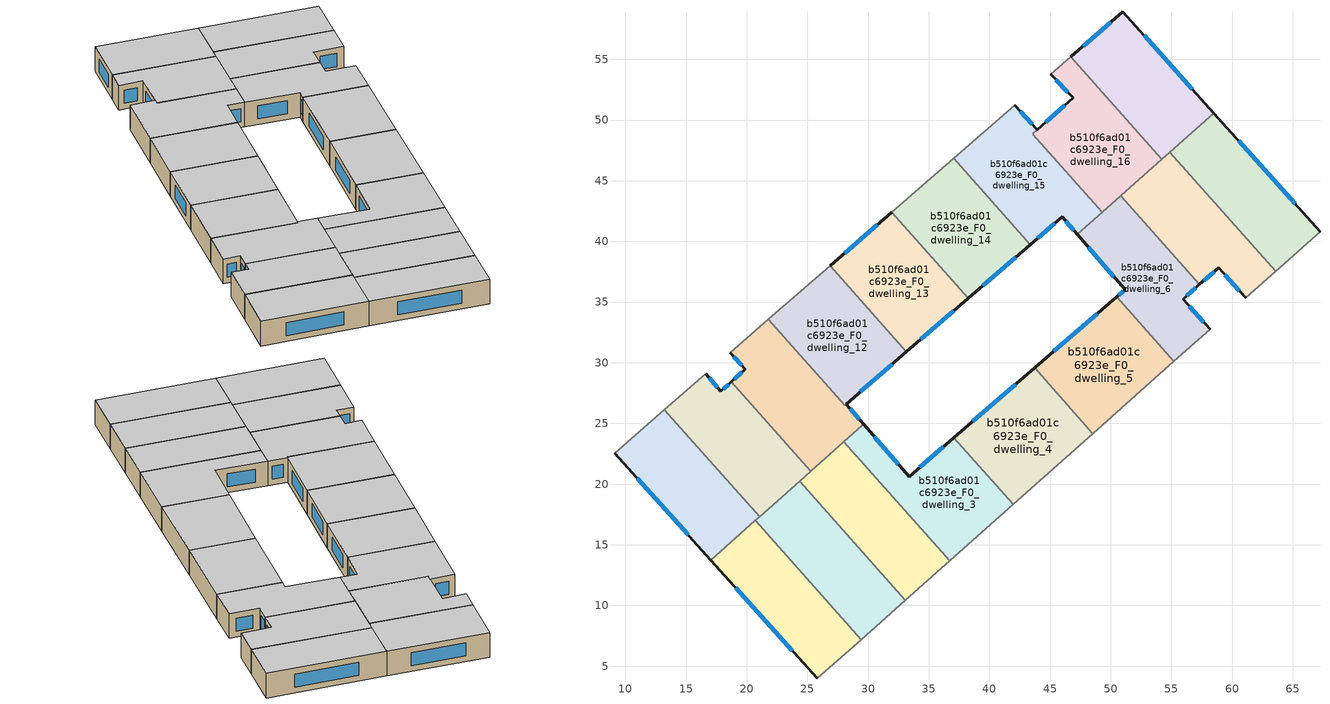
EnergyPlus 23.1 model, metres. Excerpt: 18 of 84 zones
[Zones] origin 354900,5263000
b510f6ad01c6923e_F0_dwelling_0
 floor ground (EU_floor_Construction): 20.72,17.01 29.44,7.19 25.83,3.98 17.04,13.75 z0
 wall outside (EU_wall_Construction): 17.04,13.75 25.83,3.98 z0:3
 wall to b510f6ad01c6923e_F0_dwelling_1 (EU_wall_Construction): 29.44,7.19 20.72,17.01 z0:3
 wall adiabatic (EU_wall_Construction): 25.83,3.98 29.44,7.19 z0:3
 wall to b510f6ad01c6923e_F0_dwelling_9 (EU_wall_Construction): 20.72,17.01 17.04,13.75 z0:3
 window (EU_Window_Construction): 19.11,11.45 23.77,6.27 z0.7:2.3
 ceiling to b510f6ad01c6923e_F1_dwelling_0 (EU_floor_Construction): 29.44,7.19 20.72,17.01 17.04,13.75 25.83,3.98 z3
b510f6ad01c6923e_F0_dwelling_1
 floor ground (EU_floor_Construction): 24.36,20.25 33.09,10.43 29.44,7.19 20.72,17.01 z0
 wall to b510f6ad01c6923e_F0_dwelling_2 (EU_wall_Construction): 33.09,10.43 24.36,20.25 z0:3
 wall adiabatic (EU_wall_Construction): 29.44,7.19 33.09,10.43 z0:3
 wall to b510f6ad01c6923e_F0_dwelling_10 (EU_wall_Construction): 24.36,20.25 21.06,17.32 z0:3
 wall to b510f6ad01c6923e_F0_dwelling_9 (EU_wall_Construction): 21.06,17.32 20.72,17.01 z0:3
 ceiling to b510f6ad01c6923e_F1_dwelling_1 (EU_floor_Construction): 33.09,10.43 24.36,20.25 20.72,17.01 29.44,7.19 z3
b510f6ad01c6923e_F0_dwelling_10
 floor ground (EU_floor_Construction): 18.72,28.42 25.26,21.05 21.06,17.32 13.22,26.13 16.65,29.11 17.85,27.64 z0
 wall outside (EU_wall_Construction): 18.72,28.42 17.85,27.64 16.65,29.11 z0:3
 wall adiabatic (EU_wall_Construction): 16.65,29.11 13.22,26.13 z0:3
 wall to b510f6ad01c6923e_F0_dwelling_11 (EU_wall_Construction): 25.26,21.05 18.72,28.42 z0:3
 wall to b510f6ad01c6923e_F0_dwelling_9 (EU_wall_Construction): 13.22,26.13 21.06,17.32 z0:3
 wall to b510f6ad01c6923e_F0_dwelling_2 (EU_wall_Construction): 24.36,20.25 25.26,21.05 z0:3
 window (EU_Window_Construction): 17.56,27.99 16.93,28.76 / 18.51,28.24 18.05,27.82 z0.7:2.3
 ceiling to b510f6ad01c6923e_F1_dwelling_10 (EU_floor_Construction): 25.26,21.05 18.72,28.42 17.85,27.64 16.65,29.11 13.22,26.13 21.06,17.32 z3
b510f6ad01c6923e_F0_dwelling_11
 floor ground (EU_floor_Construction): 28.19,26.6 29.63,24.94 29.54,24.85 25.26,21.05 18.72,28.42 19.88,29.45 18.63,30.84 21.79,33.58 28.07,26.5 z0
 wall outside (EU_wall_Construction): 18.63,30.84 19.88,29.45 18.72,28.42 / 29.63,24.94 28.19,26.6 z0:3
 wall adiabatic (EU_wall_Construction): 21.79,33.58 18.63,30.84 z0:3
 wall to b510f6ad01c6923e_F0_dwelling_12 (EU_wall_Construction): 28.19,26.6 28.07,26.5 21.79,33.58 z0:3
 wall to b510f6ad01c6923e_F0_dwelling_3 (EU_wall_Construction): 28.01,23.49 29.54,24.85 29.63,24.94 z0:3
 wall to b510f6ad01c6923e_F0_dwelling_2 (EU_wall_Construction): 25.26,21.05 28,23.49 z0:3
 window (EU_Window_Construction): 19.61,29.21 18.99,28.66 / 18.93,30.51 19.59,29.78 / 29.29,25.33 28.53,26.21 z0.7:2.3
 ceiling to b510f6ad01c6923e_F1_dwelling_11 (EU_floor_Construction): 29.54,24.85 29.63,24.94 28.19,26.6 28.07,26.5 21.79,33.58 18.63,30.84 19.88,29.45 18.72,28.42 25.26,21.05 z3
b510f6ad01c6923e_F0_dwelling_12
 floor ground (EU_floor_Construction): 26.87,37.99 33.16,30.9 28.19,26.6 28.07,26.5 21.79,33.58 z0
 wall outside (EU_wall_Construction): 28.19,26.6 33.16,30.9 z0:3
 wall adiabatic (EU_wall_Construction): 26.87,37.99 21.79,33.58 z0:3
 wall to b510f6ad01c6923e_F0_dwelling_13 (EU_wall_Construction): 33.16,30.9 26.87,37.99 z0:3
 window (EU_Window_Construction): 29.36,27.61 31.99,29.89 z0.7:2.3
 ceiling to b510f6ad01c6923e_F1_dwelling_12 (EU_floor_Construction): 33.16,30.9 26.87,37.99 21.79,33.58 28.07,26.5 28.19,26.6 z3
b510f6ad01c6923e_F0_dwelling_13
 floor ground (EU_floor_Construction): 31.97,42.42 38.27,35.33 33.16,30.9 26.87,37.99 z0
 wall outside (EU_wall_Construction): 31.97,42.42 26.87,37.99 / 33.16,30.9 38.27,35.33 z0:3
 wall to b510f6ad01c6923e_F0_dwelling_14 (EU_wall_Construction): 38.27,35.33 31.97,42.42 z0:3
 window (EU_Window_Construction): 30.77,41.38 28.07,39.03 / 34.36,31.94 37.07,34.29 z0.7:2.3
 ceiling to b510f6ad01c6923e_F1_dwelling_13 (EU_floor_Construction): 38.27,35.33 31.97,42.42 26.87,37.99 33.16,30.9 z3
b510f6ad01c6923e_F0_dwelling_14
 floor ground (EU_floor_Construction): 37.06,46.84 43.37,39.74 38.27,35.33 31.97,42.42 z0
 wall outside (EU_wall_Construction): 38.27,35.33 43.37,39.74 z0:3
 wall adiabatic (EU_wall_Construction): 37.06,46.84 31.97,42.42 z0:3
 wall to b510f6ad01c6923e_F0_dwelling_15 (EU_wall_Construction): 43.37,39.74 37.06,46.84 z0:3
 window (EU_Window_Construction): 39.47,36.36 42.17,38.71 z0.7:2.3
 ceiling to b510f6ad01c6923e_F1_dwelling_14 (EU_floor_Construction): 43.37,39.74 37.06,46.84 31.97,42.42 38.27,35.33 z3
b510f6ad01c6923e_F0_dwelling_15
 floor ground (EU_floor_Construction): 43.95,49.2 43.57,48.86 49.29,42.41 47.24,40.58 45.99,42.01 43.37,39.74 37.06,46.84 42.09,51.21 z0
 wall outside (EU_wall_Construction): 43.37,39.74 45.99,42.01 47.24,40.58 / 43.95,49.2 42.09,51.21 z0:3
 wall adiabatic (EU_wall_Construction): 42.09,51.21 37.06,46.84 z0:3
 wall to b510f6ad01c6923e_F0_dwelling_16 (EU_wall_Construction): 43.57,48.86 43.95,49.2 / 49.29,42.41 43.57,48.85 z0:3
 wall to b510f6ad01c6923e_F0_dwelling_6 (EU_wall_Construction): 47.24,40.58 49.29,42.41 z0:3
 window (EU_Window_Construction): 43.99,40.28 45.38,41.48 / 43.52,49.67 42.53,50.74 / 46.28,41.68 46.95,40.92 z0.7:2.3
 ceiling to b510f6ad01c6923e_F1_dwelling_15 (EU_floor_Construction): 47.24,40.58 49.29,42.41 43.57,48.86 43.95,49.2 42.09,51.21 37.06,46.84 43.37,39.74 45.99,42.01 z3
b510f6ad01c6923e_F0_dwelling_16
 floor ground (EU_floor_Construction): 46.72,55.23 54.22,46.79 49.29,42.41 43.57,48.85 46.91,51.84 45.05,53.78 z0
 wall outside (EU_wall_Construction): 45.05,53.78 46.91,51.84 43.96,49.21 z0:3
 wall to b510f6ad01c6923e_F0_dwelling_17 (EU_wall_Construction): 54.22,46.79 46.72,55.23 z0:3
 wall adiabatic (EU_wall_Construction): 46.72,55.23 45.05,53.78 z0:3
 wall to b510f6ad01c6923e_F0_dwelling_7 (EU_wall_Construction): 50.82,43.76 54.22,46.79 z0:3
 wall to b510f6ad01c6923e_F0_dwelling_6 (EU_wall_Construction): 49.29,42.41 50.82,43.76 z0:3
 window (EU_Window_Construction): 46.22,51.22 44.65,49.82 / 45.49,53.32 46.47,52.3 z0.7:2.3
 ceiling to b510f6ad01c6923e_F1_dwelling_16 (EU_floor_Construction): 54.22,46.79 46.72,55.23 45.05,53.78 46.91,51.84 43.57,48.85 49.29,42.41 z3
b510f6ad01c6923e_F0_dwelling_17
 floor ground (EU_floor_Construction): 51,58.95 58.49,50.58 54.22,46.79 46.72,55.23 z0
 wall outside (EU_wall_Construction): 58.49,50.58 51,58.95 46.72,55.23 z0:3
 wall to b510f6ad01c6923e_F0_dwelling_8 (EU_wall_Construction): 54.86,47.36 58.49,50.58 z0:3
 wall to b510f6ad01c6923e_F0_dwelling_7 (EU_wall_Construction): 54.22,46.79 54.86,47.36 z0:3
 window (EU_Window_Construction): 50,58.07 47.73,56.1 / 56.73,52.55 52.76,56.98 z0.7:2.3
 ceiling to b510f6ad01c6923e_F1_dwelling_17 (EU_floor_Construction): 58.49,50.58 51,58.95 46.72,55.23 54.22,46.79 z3
b510f6ad01c6923e_F0_dwelling_2
 floor ground (EU_floor_Construction): 28.01,23.49 36.73,13.67 33.09,10.43 24.36,20.25 z0
 wall to b510f6ad01c6923e_F0_dwelling_3 (EU_wall_Construction): 36.73,13.67 28.01,23.49 z0:3
 wall adiabatic (EU_wall_Construction): 33.09,10.43 36.73,13.67 z0:3
 ceiling to b510f6ad01c6923e_F1_dwelling_2 (EU_floor_Construction): 36.73,13.67 28.01,23.49 24.36,20.25 33.09,10.43 z3
b510f6ad01c6923e_F0_dwelling_3
 floor ground (EU_floor_Construction): 37.09,23.82 41.96,18.33 36.73,13.67 28.01,23.49 29.63,24.94 33.39,20.62 z0
 wall outside (EU_wall_Construction): 37.09,23.82 33.39,20.62 29.63,24.94 z0:3
 wall to b510f6ad01c6923e_F0_dwelling_4 (EU_wall_Construction): 41.96,18.33 37.09,23.82 z0:3
 wall adiabatic (EU_wall_Construction): 36.73,13.67 41.96,18.33 z0:3
 window (EU_Window_Construction): 32.51,21.63 30.52,23.92 / 36.22,23.07 34.26,21.37 z0.7:2.3
 ceiling to b510f6ad01c6923e_F1_dwelling_3 (EU_floor_Construction): 41.96,18.33 37.09,23.82 33.39,20.62 29.63,24.94 28.01,23.49 36.73,13.67 z3
b510f6ad01c6923e_F0_dwelling_4
 floor ground (EU_floor_Construction): 43.73,29.57 48.53,24.17 41.96,18.33 37.09,23.82 z0
 wall outside (EU_wall_Construction): 43.73,29.57 37.09,23.82 z0:3
 wall to b510f6ad01c6923e_F0_dwelling_5 (EU_wall_Construction): 48.53,24.17 43.73,29.57 z0:3
 wall adiabatic (EU_wall_Construction): 41.96,18.33 48.53,24.17 z0:3
 window (EU_Window_Construction): 42.17,28.22 38.65,25.17 z0.7:2.3
 ceiling to b510f6ad01c6923e_F1_dwelling_4 (EU_floor_Construction): 48.53,24.17 43.73,29.57 37.09,23.82 41.96,18.33 z3
b510f6ad01c6923e_F0_dwelling_5
 floor ground (EU_floor_Construction): 50.49,35.42 55.21,30.11 48.53,24.17 43.73,29.57 z0
 wall outside (EU_wall_Construction): 50.49,35.42 43.73,29.57 z0:3
 wall to b510f6ad01c6923e_F0_dwelling_6 (EU_wall_Construction): 55.21,30.11 50.49,35.42 z0:3
 wall adiabatic (EU_wall_Construction): 48.53,24.17 55.21,30.11 z0:3
 window (EU_Window_Construction): 48.9,34.05 45.32,30.94 z0.7:2.3
 ceiling to b510f6ad01c6923e_F1_dwelling_5 (EU_floor_Construction): 55.21,30.11 50.49,35.42 43.73,29.57 48.53,24.17 z3
b510f6ad01c6923e_F0_dwelling_6
 floor ground (EU_floor_Construction): 57.31,36.45 55.96,35.25 58.19,32.76 55.21,30.11 50.49,35.42 51.2,36.04 47.24,40.58 50.82,43.76 z0
 wall outside (EU_wall_Construction): 47.24,40.58 51.2,36.04 50.49,35.42 / 58.19,32.76 55.96,35.25 57.31,36.45 z0:3
 wall to b510f6ad01c6923e_F0_dwelling_7 (EU_wall_Construction): 57.31,36.45 50.82,43.76 z0:3
 wall adiabatic (EU_wall_Construction): 55.21,30.11 58.19,32.76 z0:3
 window (EU_Window_Construction): 51.03,35.89 50.66,35.57 / 48.17,39.51 50.27,37.1 / 56.28,35.53 57,36.17 / 57.66,33.34 56.48,34.66 z0.7:2.3
 ceiling to b510f6ad01c6923e_F1_dwelling_6 (EU_floor_Construction): 58.19,32.76 55.96,35.25 57.31,36.45 50.82,43.76 47.24,40.58 51.2,36.04 50.49,35.42 55.21,30.11 z3
b510f6ad01c6923e_F0_dwelling_7
 floor ground (EU_floor_Construction): 54.86,47.36 63.59,37.54 61.12,35.34 58.89,37.85 57.31,36.45 50.82,43.76 z0
 wall outside (EU_wall_Construction): 57.31,36.45 58.89,37.85 61.12,35.34 z0:3
 wall to b510f6ad01c6923e_F0_dwelling_8 (EU_wall_Construction): 63.59,37.54 54.86,47.36 z0:3
 wall adiabatic (EU_wall_Construction): 61.12,35.34 63.59,37.54 z0:3
 window (EU_Window_Construction): 59.41,37.26 60.6,35.93 / 57.68,36.78 58.52,37.52 z0.7:2.3
 ceiling to b510f6ad01c6923e_F1_dwelling_7 (EU_floor_Construction): 63.59,37.54 54.86,47.36 50.82,43.76 57.31,36.45 58.89,37.85 61.12,35.34 z3
b510f6ad01c6923e_F0_dwelling_8
 floor ground (EU_floor_Construction): 58.49,50.58 67.25,40.8 63.59,37.54 54.86,47.36 z0
 wall outside (EU_wall_Construction): 67.25,40.8 58.49,50.58 z0:3
 wall adiabatic (EU_wall_Construction): 63.59,37.54 67.25,40.8 z0:3
 window (EU_Window_Construction): 65.19,43.09 60.54,48.28 z0.7:2.3
 ceiling to b510f6ad01c6923e_F1_dwelling_8 (EU_floor_Construction): 67.25,40.8 58.49,50.58 54.86,47.36 63.59,37.54 z3
b510f6ad01c6923e_F0_dwelling_9
 floor ground (EU_floor_Construction): 13.22,26.13 21.06,17.32 17.04,13.75 9.11,22.56 z0
 wall outside (EU_wall_Construction): 9.11,22.56 17.04,13.75 z0:3
 wall adiabatic (EU_wall_Construction): 13.22,26.13 9.11,22.56 z0:3
 window (EU_Window_Construction): 10.97,20.49 15.18,15.81 z0.7:2.3
 ceiling to b510f6ad01c6923e_F1_dwelling_9 (EU_floor_Construction): 21.06,17.32 13.22,26.13 9.11,22.56 17.04,13.75 z3
[Building]
EU S2 Campaign: North Axis=0; Terrain=City; Solar Distribution=FullExterior
[Site:Location]
Budapest.Ferenc.Liszt.Intl.AP: Latitude=47.437; Longitude=19.256; Time Zone=1; Elevation=185
[SizingPeriod:WeatherFileDays]
AnnualSizingPeriod: Begin Month=1; Begin Day of Month=1; End Month=12; End Day of Month=31; Day of Week for Start Day=Monday; Use Weather File Daylight Saving Period=No; Use Weather File Rain and Snow Indicators=No
[MATERIAL]
EU_InternalMass_Material: Roughness=MediumRough; Thickness=0.1; Conductivity=1; Density=1800; Specific Heat=900; Thermal Absorptance=0.9; Solar Absorptance=0.7; Visible Absorptance=0.7
[MATERIAL:NOMASS] Roughness=MediumRough; Thermal Absorptance=0.9; Solar Absorptance=0.7; Visible Absorptance=0.7
Name | Thermal Resistance
EU_wall_NoMass | 0.832559
EU_floor_NoMass | 0.872794
[WINDOWMATERIAL:SIMPLEGLAZINGSYSTEM]
EU_Window_SimpleGlazing: UFactor=2.79869; Solar Heat Gain Coefficient=0.75; Visible Transmittance=0.75
[CONSTRUCTION]
EU_wall_Construction: EU_wall_NoMass
EU_floor_Construction: EU_floor_NoMass
EU_Window_Construction: EU_Window_SimpleGlazing
EU_InternalMass_Construction: EU_InternalMass_Material
[ZONE] Type=1; Multiplier=1; Ceiling Height=autocalculate; Floor Area=autocalculate; Part of Total Floor Area=Yes
Name | Volume
b510f6ad01c6923e_F0_dwelling_0 | 192.127
b510f6ad01c6923e_F0_dwelling_1 | 192.091
b510f6ad01c6923e_F0_dwelling_10 | 192.071
b510f6ad01c6923e_F0_dwelling_11 | 193.017
b510f6ad01c6923e_F0_dwelling_12 | 191.205
b510f6ad01c6923e_F0_dwelling_13 | 192.107
b510f6ad01c6923e_F0_dwelling_14; b510f6ad01c6923e_F0_dwelling_2; b510f6ad01c6923e_F0_dwelling_5 | 192.088
b510f6ad01c6923e_F0_dwelling_15 | 196.137
b510f6ad01c6923e_F0_dwelling_16 | 188.053
b510f6ad01c6923e_F0_dwelling_17 | 192.074
b510f6ad01c6923e_F0_dwelling_3 | 192.099
b510f6ad01c6923e_F0_dwelling_4 | 192.108
b510f6ad01c6923e_F0_dwelling_6 | 192.117
b510f6ad01c6923e_F0_dwelling_7 | 192.106
b510f6ad01c6923e_F0_dwelling_8 | 192.089
b510f6ad01c6923e_F0_dwelling_9 | 192.115
[INTERNALMASS] Construction=EU_InternalMass_Construction
Name | Zone or ZoneList | Surface Area
b510f6ad01c6923e_F0_dwelling_0_EU_InternalMass | b510f6ad01c6923e_F0_dwelling_0 | 64.0423
b510f6ad01c6923e_F0_dwelling_1_EU_InternalMass | b510f6ad01c6923e_F0_dwelling_1 | 64.0305
b510f6ad01c6923e_F0_dwelling_2_EU_InternalMass | b510f6ad01c6923e_F0_dwelling_2 | 64.0294
b510f6ad01c6923e_F0_dwelling_3_EU_InternalMass | b510f6ad01c6923e_F0_dwelling_3 | 64.0329
b510f6ad01c6923e_F0_dwelling_4_EU_InternalMass | b510f6ad01c6923e_F0_dwelling_4 | 64.036
b510f6ad01c6923e_F0_dwelling_5_EU_InternalMass | b510f6ad01c6923e_F0_dwelling_5 | 64.0292
b510f6ad01c6923e_F0_dwelling_6_EU_InternalMass | b510f6ad01c6923e_F0_dwelling_6 | 64.0389
b510f6ad01c6923e_F0_dwelling_7_EU_InternalMass | b510f6ad01c6923e_F0_dwelling_7 | 64.0355
b510f6ad01c6923e_F0_dwelling_8_EU_InternalMass | b510f6ad01c6923e_F0_dwelling_8 | 64.0295
b510f6ad01c6923e_F0_dwelling_9_EU_InternalMass | b510f6ad01c6923e_F0_dwelling_9 | 64.0383
b510f6ad01c6923e_F0_dwelling_10_EU_InternalMass | b510f6ad01c6923e_F0_dwelling_10 | 64.0238
b510f6ad01c6923e_F0_dwelling_11_EU_InternalMass | b510f6ad01c6923e_F0_dwelling_11 | 64.3391
b510f6ad01c6923e_F0_dwelling_12_EU_InternalMass | b510f6ad01c6923e_F0_dwelling_12 | 63.7341
b510f6ad01c6923e_F0_dwelling_13_EU_InternalMass | b510f6ad01c6923e_F0_dwelling_13 | 64.0355
b510f6ad01c6923e_F0_dwelling_14_EU_InternalMass | b510f6ad01c6923e_F0_dwelling_14 | 64.0295
b510f6ad01c6923e_F0_dwelling_15_EU_InternalMass | b510f6ad01c6923e_F0_dwelling_15 | 65.38
b510f6ad01c6923e_F0_dwelling_16_EU_InternalMass | b510f6ad01c6923e_F0_dwelling_16 | 62.6946
b510f6ad01c6923e_F0_dwelling_17_EU_InternalMass | b510f6ad01c6923e_F0_dwelling_17 | 64.0247
[OTHEREQUIPMENT] Fuel Type=Electricity; Design Level Calculation Method=Watts/Area; Power per Zone Floor Area=1; Fraction Latent=0; Fraction Radiant=0; Fraction Lost=0; Carbon Dioxide Generation Rate=0; EndUse Subcategory=EU_Step8_InternalGains
Name | Zone or ZoneList or Space or SpaceList | Schedule
EU_Step8_InternalGain_b510f6ad01c6923e_F0_dwelling_0_f000 | b510f6ad01c6923e_F0_dwelling_0 | EU_Step8_GainSchedule_b510f6ad01c6923e_F0_dwelling_0_f000
EU_Step8_InternalGain_b510f6ad01c6923e_F0_dwelling_1_f000 | b510f6ad01c6923e_F0_dwelling_1 | EU_Step8_GainSchedule_b510f6ad01c6923e_F0_dwelling_1_f000
EU_Step8_InternalGain_b510f6ad01c6923e_F0_dwelling_2_f000 | b510f6ad01c6923e_F0_dwelling_2 | EU_Step8_GainSchedule_b510f6ad01c6923e_F0_dwelling_2_f000
EU_Step8_InternalGain_b510f6ad01c6923e_F0_dwelling_3_f000 | b510f6ad01c6923e_F0_dwelling_3 | EU_Step8_GainSchedule_b510f6ad01c6923e_F0_dwelling_3_f000
EU_Step8_InternalGain_b510f6ad01c6923e_F0_dwelling_4_f000 | b510f6ad01c6923e_F0_dwelling_4 | EU_Step8_GainSchedule_b510f6ad01c6923e_F0_dwelling_4_f000
EU_Step8_InternalGain_b510f6ad01c6923e_F0_dwelling_5_f000 | b510f6ad01c6923e_F0_dwelling_5 | EU_Step8_GainSchedule_b510f6ad01c6923e_F0_dwelling_5_f000
EU_Step8_InternalGain_b510f6ad01c6923e_F0_dwelling_6_f000 | b510f6ad01c6923e_F0_dwelling_6 | EU_Step8_GainSchedule_b510f6ad01c6923e_F0_dwelling_6_f000
EU_Step8_InternalGain_b510f6ad01c6923e_F0_dwelling_7_f000 | b510f6ad01c6923e_F0_dwelling_7 | EU_Step8_GainSchedule_b510f6ad01c6923e_F0_dwelling_7_f000
EU_Step8_InternalGain_b510f6ad01c6923e_F0_dwelling_8_f000 | b510f6ad01c6923e_F0_dwelling_8 | EU_Step8_GainSchedule_b510f6ad01c6923e_F0_dwelling_8_f000
EU_Step8_InternalGain_b510f6ad01c6923e_F0_dwelling_9_f000 | b510f6ad01c6923e_F0_dwelling_9 | EU_Step8_GainSchedule_b510f6ad01c6923e_F0_dwelling_9_f000
EU_Step8_InternalGain_b510f6ad01c6923e_F0_dwelling_10_f000 | b510f6ad01c6923e_F0_dwelling_10 | EU_Step8_GainSchedule_b510f6ad01c6923e_F0_dwelling_10_f000
EU_Step8_InternalGain_b510f6ad01c6923e_F0_dwelling_11_f000 | b510f6ad01c6923e_F0_dwelling_11 | EU_Step8_GainSchedule_b510f6ad01c6923e_F0_dwelling_11_f000
EU_Step8_InternalGain_b510f6ad01c6923e_F0_dwelling_12_f000 | b510f6ad01c6923e_F0_dwelling_12 | EU_Step8_GainSchedule_b510f6ad01c6923e_F0_dwelling_12_f000
EU_Step8_InternalGain_b510f6ad01c6923e_F0_dwelling_13_f000 | b510f6ad01c6923e_F0_dwelling_13 | EU_Step8_GainSchedule_b510f6ad01c6923e_F0_dwelling_13_f000
EU_Step8_InternalGain_b510f6ad01c6923e_F0_dwelling_14_f000 | b510f6ad01c6923e_F0_dwelling_14 | EU_Step8_GainSchedule_b510f6ad01c6923e_F0_dwelling_14_f000
EU_Step8_InternalGain_b510f6ad01c6923e_F0_dwelling_15_f000 | b510f6ad01c6923e_F0_dwelling_15 | EU_Step8_GainSchedule_b510f6ad01c6923e_F0_dwelling_15_f000
EU_Step8_InternalGain_b510f6ad01c6923e_F0_dwelling_16_f000 | b510f6ad01c6923e_F0_dwelling_16 | EU_Step8_GainSchedule_b510f6ad01c6923e_F0_dwelling_16_f000
EU_Step8_InternalGain_b510f6ad01c6923e_F0_dwelling_17_f000 | b510f6ad01c6923e_F0_dwelling_17 | EU_Step8_GainSchedule_b510f6ad01c6923e_F0_dwelling_17_f000
[ZONEVENTILATION:DESIGNFLOWRATE] Schedule=EU_AlwaysOn; Design Flow Rate Calculation Method=AirChanges/Hour; Air Changes per Hour=0.475469; Ventilation Type=Natural; Fan Pressure Rise=0; Fan Total Efficiency=1; Constant Term Coefficient=1; Temperature Term Coefficient=0; Velocity Term Coefficient=0; Velocity Squared Term Coefficient=0; Minimum Indoor Temperature=-100; Maximum Indoor Temperature=100; Delta Temperature=-100; Minimum Outdoor Temperature=-100; Maximum Outdoor Temperature=100; Maximum Wind Speed=40
Name | Zone or ZoneList or Space or SpaceList
EU_ConstantAir_b510f6ad01c6923e_F0_dwelling_0 | b510f6ad01c6923e_F0_dwelling_0
EU_ConstantAir_b510f6ad01c6923e_F0_dwelling_1 | b510f6ad01c6923e_F0_dwelling_1
EU_ConstantAir_b510f6ad01c6923e_F0_dwelling_2 | b510f6ad01c6923e_F0_dwelling_2
EU_ConstantAir_b510f6ad01c6923e_F0_dwelling_3 | b510f6ad01c6923e_F0_dwelling_3
EU_ConstantAir_b510f6ad01c6923e_F0_dwelling_4 | b510f6ad01c6923e_F0_dwelling_4
EU_ConstantAir_b510f6ad01c6923e_F0_dwelling_5 | b510f6ad01c6923e_F0_dwelling_5
EU_ConstantAir_b510f6ad01c6923e_F0_dwelling_6 | b510f6ad01c6923e_F0_dwelling_6
EU_ConstantAir_b510f6ad01c6923e_F0_dwelling_7 | b510f6ad01c6923e_F0_dwelling_7
EU_ConstantAir_b510f6ad01c6923e_F0_dwelling_8 | b510f6ad01c6923e_F0_dwelling_8
EU_ConstantAir_b510f6ad01c6923e_F0_dwelling_9 | b510f6ad01c6923e_F0_dwelling_9
EU_ConstantAir_b510f6ad01c6923e_F0_dwelling_10 | b510f6ad01c6923e_F0_dwelling_10
EU_ConstantAir_b510f6ad01c6923e_F0_dwelling_11 | b510f6ad01c6923e_F0_dwelling_11
EU_ConstantAir_b510f6ad01c6923e_F0_dwelling_12 | b510f6ad01c6923e_F0_dwelling_12
EU_ConstantAir_b510f6ad01c6923e_F0_dwelling_13 | b510f6ad01c6923e_F0_dwelling_13
EU_ConstantAir_b510f6ad01c6923e_F0_dwelling_14 | b510f6ad01c6923e_F0_dwelling_14
EU_ConstantAir_b510f6ad01c6923e_F0_dwelling_15 | b510f6ad01c6923e_F0_dwelling_15
EU_ConstantAir_b510f6ad01c6923e_F0_dwelling_16 | b510f6ad01c6923e_F0_dwelling_16
EU_ConstantAir_b510f6ad01c6923e_F0_dwelling_17 | b510f6ad01c6923e_F0_dwelling_17
[HVACTEMPLATE:THERMOSTAT] Constant Heating Setpoint=20; Constant Cooling Setpoint=50
EU_HeatOnly_b510f6ad01c6923e_F0_dwelling_0; EU_HeatOnly_b510f6ad01c6923e_F0_dwelling_1; EU_HeatOnly_b510f6ad01c6923e_F0_dwelling_2; EU_HeatOnly_b510f6ad01c6923e_F0_dwelling_3; EU_HeatOnly_b510f6ad01c6923e_F0_dwelling_4; EU_HeatOnly_b510f6ad01c6923e_F0_dwelling_5; EU_HeatOnly_b510f6ad01c6923e_F0_dwelling_6; EU_HeatOnly_b510f6ad01c6923e_F0_dwelling_7; EU_HeatOnly_b510f6ad01c6923e_F0_dwelling_8; EU_HeatOnly_b510f6ad01c6923e_F0_dwelling_9; EU_HeatOnly_b510f6ad01c6923e_F0_dwelling_10; EU_HeatOnly_b510f6ad01c6923e_F0_dwelling_11; EU_HeatOnly_b510f6ad01c6923e_F0_dwelling_12; EU_HeatOnly_b510f6ad01c6923e_F0_dwelling_13; EU_HeatOnly_b510f6ad01c6923e_F0_dwelling_14; EU_HeatOnly_b510f6ad01c6923e_F0_dwelling_15; EU_HeatOnly_b510f6ad01c6923e_F0_dwelling_16; EU_HeatOnly_b510f6ad01c6923e_F0_dwelling_17; EU_HeatOnly_b510f6ad01c6923e_F1_dwelling_0; EU_HeatOnly_b510f6ad01c6923e_F1_dwelling_1; EU_HeatOnly_b510f6ad01c6923e_F1_dwelling_2; EU_HeatOnly_b510f6ad01c6923e_F1_dwelling_3; EU_HeatOnly_b510f6ad01c6923e_F1_dwelling_4; EU_HeatOnly_b510f6ad01c6923e_F1_dwelling_5; EU_HeatOnly_b510f6ad01c6923e_F1_dwelling_6; EU_HeatOnly_b510f6ad01c6923e_F1_dwelling_7; EU_HeatOnly_b510f6ad01c6923e_F1_dwelling_8; EU_HeatOnly_b510f6ad01c6923e_F1_dwelling_9; EU_HeatOnly_b510f6ad01c6923e_F1_dwelling_10; EU_HeatOnly_b510f6ad01c6923e_F1_dwelling_11; EU_HeatOnly_b510f6ad01c6923e_F1_dwelling_12; EU_HeatOnly_b510f6ad01c6923e_F1_dwelling_13; EU_HeatOnly_b510f6ad01c6923e_F1_dwelling_14; EU_HeatOnly_b510f6ad01c6923e_F1_dwelling_15; EU_HeatOnly_b510f6ad01c6923e_F1_dwelling_16; EU_HeatOnly_b510f6ad01c6923e_F1_dwelling_17; EU_HeatOnly_b510f6ad01c6923e_F2_dwelling_0; EU_HeatOnly_b510f6ad01c6923e_F2_dwelling_1; EU_HeatOnly_b510f6ad01c6923e_F2_dwelling_2; EU_HeatOnly_b510f6ad01c6923e_F2_dwelling_3; EU_HeatOnly_b510f6ad01c6923e_F2_dwelling_4; EU_HeatOnly_b510f6ad01c6923e_F2_dwelling_5; EU_HeatOnly_b510f6ad01c6923e_F2_dwelling_6; EU_HeatOnly_b510f6ad01c6923e_F2_dwelling_7; EU_HeatOnly_b510f6ad01c6923e_F2_dwelling_8; EU_HeatOnly_b510f6ad01c6923e_F2_dwelling_9; EU_HeatOnly_b510f6ad01c6923e_F2_dwelling_10; EU_HeatOnly_b510f6ad01c6923e_F2_dwelling_11; EU_HeatOnly_b510f6ad01c6923e_F2_dwelling_12; EU_HeatOnly_b510f6ad01c6923e_F2_dwelling_13; EU_HeatOnly_b510f6ad01c6923e_F2_dwelling_14; EU_HeatOnly_b510f6ad01c6923e_F2_dwelling_15; EU_HeatOnly_b510f6ad01c6923e_F3_dwelling_0; EU_HeatOnly_b510f6ad01c6923e_F3_dwelling_1; EU_HeatOnly_b510f6ad01c6923e_F3_dwelling_2; EU_HeatOnly_b510f6ad01c6923e_F3_dwelling_3; EU_HeatOnly_b510f6ad01c6923e_F3_dwelling_4; EU_HeatOnly_b510f6ad01c6923e_F3_dwelling_5; EU_HeatOnly_b510f6ad01c6923e_F3_dwelling_6; EU_HeatOnly_b510f6ad01c6923e_F3_dwelling_7; EU_HeatOnly_b510f6ad01c6923e_F3_dwelling_8; EU_HeatOnly_b510f6ad01c6923e_F3_dwelling_9; EU_HeatOnly_b510f6ad01c6923e_F3_dwelling_10; EU_HeatOnly_b510f6ad01c6923e_F3_dwelling_11; EU_HeatOnly_b510f6ad01c6923e_F3_dwelling_12; EU_HeatOnly_b510f6ad01c6923e_F3_dwelling_13; EU_HeatOnly_b510f6ad01c6923e_F3_dwelling_14; EU_HeatOnly_b510f6ad01c6923e_F3_dwelling_15; EU_HeatOnly_b510f6ad01c6923e_F4_dwelling_0; EU_HeatOnly_b510f6ad01c6923e_F4_dwelling_1; EU_HeatOnly_b510f6ad01c6923e_F4_dwelling_2; EU_HeatOnly_b510f6ad01c6923e_F4_dwelling_3; EU_HeatOnly_b510f6ad01c6923e_F4_dwelling_4; EU_HeatOnly_b510f6ad01c6923e_F4_dwelling_5; EU_HeatOnly_b510f6ad01c6923e_F4_dwelling_6; EU_HeatOnly_b510f6ad01c6923e_F4_dwelling_7; EU_HeatOnly_b510f6ad01c6923e_F4_dwelling_8; EU_HeatOnly_b510f6ad01c6923e_F4_dwelling_9; EU_HeatOnly_b510f6ad01c6923e_F4_dwelling_10; EU_HeatOnly_b510f6ad01c6923e_F4_dwelling_11; EU_HeatOnly_b510f6ad01c6923e_F4_dwelling_12; EU_HeatOnly_b510f6ad01c6923e_F4_dwelling_13; EU_HeatOnly_b510f6ad01c6923e_F4_dwelling_14; EU_HeatOnly_b510f6ad01c6923e_F4_dwelling_15
[HVACTEMPLATE:ZONE:IDEALLOADSAIRSYSTEM] System Availability Schedule=EU_AlwaysOn; Maximum Heating Supply Air Temperature=50; Minimum Cooling Supply Air Temperature=13; Maximum Heating Supply Air Humidity Ratio=0.0156; Minimum Cooling Supply Air Humidity Ratio=0.0077; Heating Limit=NoLimit; Cooling Limit=NoLimit; Heating Availability Schedule=EU_AlwaysOn; Cooling Availability Schedule=EU_CoolingOff; Dehumidification Control Type=ConstantSensibleHeatRatio; Cooling Sensible Heat Ratio=0.7; Dehumidification Setpoint=60; Humidification Control Type=None; Humidification Setpoint=30; Outdoor Air Method=None; Outdoor Air Flow Rate per Person=0.00944; Outdoor Air Flow Rate per Zone Floor Area=0; Outdoor Air Flow Rate per Zone=0; Demand Controlled Ventilation Type=None; Outdoor Air Economizer Type=NoEconomizer; Heat Recovery Type=None; Sensible Heat Recovery Effectiveness=0.7; Latent Heat Recovery Effectiveness=0.65
Name | Template Thermostat
b510f6ad01c6923e_F0_dwelling_0 | EU_HeatOnly_b510f6ad01c6923e_F0_dwelling_0
b510f6ad01c6923e_F0_dwelling_1 | EU_HeatOnly_b510f6ad01c6923e_F0_dwelling_1
b510f6ad01c6923e_F0_dwelling_2 | EU_HeatOnly_b510f6ad01c6923e_F0_dwelling_2
b510f6ad01c6923e_F0_dwelling_3 | EU_HeatOnly_b510f6ad01c6923e_F0_dwelling_3
b510f6ad01c6923e_F0_dwelling_4 | EU_HeatOnly_b510f6ad01c6923e_F0_dwelling_4
b510f6ad01c6923e_F0_dwelling_5 | EU_HeatOnly_b510f6ad01c6923e_F0_dwelling_5
b510f6ad01c6923e_F0_dwelling_6 | EU_HeatOnly_b510f6ad01c6923e_F0_dwelling_6
b510f6ad01c6923e_F0_dwelling_7 | EU_HeatOnly_b510f6ad01c6923e_F0_dwelling_7
b510f6ad01c6923e_F0_dwelling_8 | EU_HeatOnly_b510f6ad01c6923e_F0_dwelling_8
b510f6ad01c6923e_F0_dwelling_9 | EU_HeatOnly_b510f6ad01c6923e_F0_dwelling_9
b510f6ad01c6923e_F0_dwelling_10 | EU_HeatOnly_b510f6ad01c6923e_F0_dwelling_10
b510f6ad01c6923e_F0_dwelling_11 | EU_HeatOnly_b510f6ad01c6923e_F0_dwelling_11
b510f6ad01c6923e_F0_dwelling_12 | EU_HeatOnly_b510f6ad01c6923e_F0_dwelling_12
b510f6ad01c6923e_F0_dwelling_13 | EU_HeatOnly_b510f6ad01c6923e_F0_dwelling_13
b510f6ad01c6923e_F0_dwelling_14 | EU_HeatOnly_b510f6ad01c6923e_F0_dwelling_14
b510f6ad01c6923e_F0_dwelling_15 | EU_HeatOnly_b510f6ad01c6923e_F0_dwelling_15
b510f6ad01c6923e_F0_dwelling_16 | EU_HeatOnly_b510f6ad01c6923e_F0_dwelling_16
b510f6ad01c6923e_F0_dwelling_17 | EU_HeatOnly_b510f6ad01c6923e_F0_dwelling_17
[SIZING:ZONE] Zone Cooling Design Supply Air Temperature Input Method=SupplyAirTemperature; Zone Cooling Design Supply Air Temperature=13; Zone Heating Design Supply Air Temperature Input Method=SupplyAirTemperature; Zone Heating Design Supply Air Temperature=50; Zone Cooling Design Supply Air Humidity Ratio=0.008; Zone Heating Design Supply Air Humidity Ratio=0.008; Cooling Design Air Flow Method=DesignDay; Cooling Design Air Flow Rate=0; Cooling Minimum Air Flow per Zone Floor Area=0.000762; Cooling Minimum Air Flow=0; Cooling Minimum Air Flow Fraction=0.2; Heating Design Air Flow Method=DesignDay; Heating Design Air Flow Rate=0; Heating Maximum Air Flow per Zone Floor Area=0.002032; Heating Maximum Air Flow=0.141576; Heating Maximum Air Flow Fraction=0.3; Account for Dedicated Outdoor Air System=No; Dedicated Outdoor Air System Control Strategy=NeutralSupplyAir; Dedicated Outdoor Air Low Setpoint Temperature for Design=autosize; Dedicated Outdoor Air High Setpoint Temperature for Design=autosize; Zone Load Sizing Method=Sensible Load Only No Latent Load; Zone Latent Cooling Design Supply Air Humidity Ratio Input Method=HumidityRatioDifference; Zone Cooling Design Supply Air Humidity Ratio Difference=0.005; Zone Latent Heating Design Supply Air Humidity Ratio Input Method=HumidityRatioDifference; Zone Humidification Design Supply Air Humidity Ratio Difference=0.005
b510f6ad01c6923e_F0_dwelling_0; b510f6ad01c6923e_F0_dwelling_1; b510f6ad01c6923e_F0_dwelling_2; b510f6ad01c6923e_F0_dwelling_3; b510f6ad01c6923e_F0_dwelling_4; b510f6ad01c6923e_F0_dwelling_5; b510f6ad01c6923e_F0_dwelling_6; b510f6ad01c6923e_F0_dwelling_7; b510f6ad01c6923e_F0_dwelling_8; b510f6ad01c6923e_F0_dwelling_9; b510f6ad01c6923e_F0_dwelling_10; b510f6ad01c6923e_F0_dwelling_11; b510f6ad01c6923e_F0_dwelling_12; b510f6ad01c6923e_F0_dwelling_13; b510f6ad01c6923e_F0_dwelling_14; b510f6ad01c6923e_F0_dwelling_15; b510f6ad01c6923e_F0_dwelling_16; b510f6ad01c6923e_F0_dwelling_17
[SCHEDULE:CONSTANT]
Name | Hourly Value
EU_AlwaysOn | 1
EU_CoolingOff | 0
[SCHEDULE:FILE] Column Number=1; Rows to Skip at Top=0; Number of Hours of Data=8760; Column Separator=Comma; Interpolate to Timestep=No; Minutes per Item=60; Adjust Schedule for Daylight Savings=Yes
Name | File
EU_Step8_GainSchedule_b510f6ad01c6923e_F0_dwelling_0_f000 | ../../schedules/b510f6ad01c6923e/b510f6ad01c6923e_F0_dwelling_0_f000_gain.csv
EU_Step8_GainSchedule_b510f6ad01c6923e_F0_dwelling_1_f000 | ../../schedules/b510f6ad01c6923e/b510f6ad01c6923e_F0_dwelling_1_f000_gain.csv
EU_Step8_GainSchedule_b510f6ad01c6923e_F0_dwelling_2_f000 | ../../schedules/b510f6ad01c6923e/b510f6ad01c6923e_F0_dwelling_2_f000_gain.csv
EU_Step8_GainSchedule_b510f6ad01c6923e_F0_dwelling_3_f000 | ../../schedules/b510f6ad01c6923e/b510f6ad01c6923e_F0_dwelling_3_f000_gain.csv
EU_Step8_GainSchedule_b510f6ad01c6923e_F0_dwelling_4_f000 | ../../schedules/b510f6ad01c6923e/b510f6ad01c6923e_F0_dwelling_4_f000_gain.csv
EU_Step8_GainSchedule_b510f6ad01c6923e_F0_dwelling_5_f000 | ../../schedules/b510f6ad01c6923e/b510f6ad01c6923e_F0_dwelling_5_f000_gain.csv
EU_Step8_GainSchedule_b510f6ad01c6923e_F0_dwelling_6_f000 | ../../schedules/b510f6ad01c6923e/b510f6ad01c6923e_F0_dwelling_6_f000_gain.csv
EU_Step8_GainSchedule_b510f6ad01c6923e_F0_dwelling_7_f000 | ../../schedules/b510f6ad01c6923e/b510f6ad01c6923e_F0_dwelling_7_f000_gain.csv
EU_Step8_GainSchedule_b510f6ad01c6923e_F0_dwelling_8_f000 | ../../schedules/b510f6ad01c6923e/b510f6ad01c6923e_F0_dwelling_8_f000_gain.csv
EU_Step8_GainSchedule_b510f6ad01c6923e_F0_dwelling_9_f000 | ../../schedules/b510f6ad01c6923e/b510f6ad01c6923e_F0_dwelling_9_f000_gain.csv
EU_Step8_GainSchedule_b510f6ad01c6923e_F0_dwelling_10_f000 | ../../schedules/b510f6ad01c6923e/b510f6ad01c6923e_F0_dwelling_10_f000_gain.csv
EU_Step8_GainSchedule_b510f6ad01c6923e_F0_dwelling_11_f000 | ../../schedules/b510f6ad01c6923e/b510f6ad01c6923e_F0_dwelling_11_f000_gain.csv
EU_Step8_GainSchedule_b510f6ad01c6923e_F0_dwelling_12_f000 | ../../schedules/b510f6ad01c6923e/b510f6ad01c6923e_F0_dwelling_12_f000_gain.csv
EU_Step8_GainSchedule_b510f6ad01c6923e_F0_dwelling_13_f000 | ../../schedules/b510f6ad01c6923e/b510f6ad01c6923e_F0_dwelling_13_f000_gain.csv
EU_Step8_GainSchedule_b510f6ad01c6923e_F0_dwelling_14_f000 | ../../schedules/b510f6ad01c6923e/b510f6ad01c6923e_F0_dwelling_14_f000_gain.csv
EU_Step8_GainSchedule_b510f6ad01c6923e_F0_dwelling_15_f000 | ../../schedules/b510f6ad01c6923e/b510f6ad01c6923e_F0_dwelling_15_f000_gain.csv
EU_Step8_GainSchedule_b510f6ad01c6923e_F0_dwelling_16_f000 | ../../schedules/b510f6ad01c6923e/b510f6ad01c6923e_F0_dwelling_16_f000_gain.csv
EU_Step8_GainSchedule_b510f6ad01c6923e_F0_dwelling_17_f000 | ../../schedules/b510f6ad01c6923e/b510f6ad01c6923e_F0_dwelling_17_f000_gain.csv
